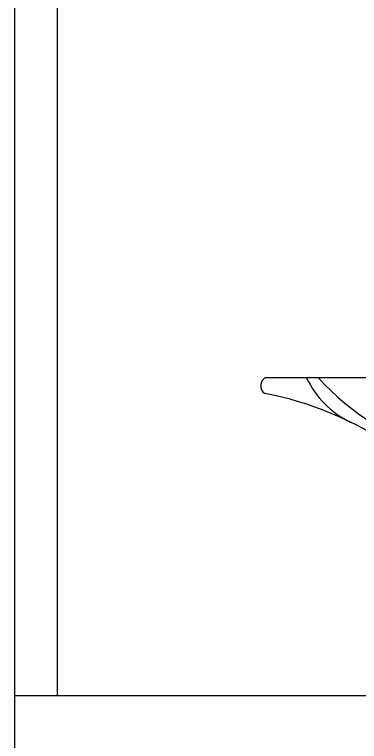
# Model space of a CAD drawing. Header units: millimetres. Extents: x 204800 to 233555, y -2285 to 8522.
# Drawn here: x 228863 to 229024.2, y 530.1 to 869.9 of the extents above; entities that cross this region are included whole.
import ezdxf

# ---------------------------------------------------------------- set-up
doc = ezdxf.new("R2010")
doc.units = ezdxf.units.MM
for name, color, linetype in [('DIM【标注】', 66, 'Continuous'), ('中线', 90, 'Continuous'), ('家具内线', 8, 'Continuous')]:
    doc.layers.add(name, color=color, linetype=linetype)

# ---------------------------------------------------------------- blocks, each defined once
blk = doc.blocks.new('MK-ZS-0228')
at = {"layer": '中线', "color": 251}
blk.add_line((77766.89, 5443.5), (77899.3, 5443.5), dxfattribs=at)
for centre, radius, start, end in [((77768.84, 5439.63), 4.33, 116.8635, 235.5032), ((77736.23, 5279.78), 159.17, 55.7093, 79.0759)]:
    blk.add_arc(centre, radius, start, end, dxfattribs=at)
at = {"layer": '家具内线', "color": 251}
for centre, radius, start, end in [((77825.54, 5462.13), 43.88, 205.1207, 244.5441), ((77878.17, 5521.26), 116.56, 221.8427, 256.1621)]:
    blk.add_arc(centre, radius, start, end, dxfattribs=at)

msp = doc.modelspace()

# ---------------------------------------------------------------- linework, layer by layer
at = {"layer": 'DIM【标注】', "color": 4, "ltscale": 6}
for p, q in [((228863.01, 1951.57), (228863.01, -448.43)), ((228883.01, 1951.57), (228883.01, 551.57)), ((228863.01, 551.57), (230463.01, 551.57))]:
    msp.add_line(p, q, dxfattribs=at)

# ---------------------------------------------------------------- block references
msp.add_blockref('MK-ZS-0228', (151213.57, -4743.24), dxfattribs=at)

doc.saveas('drawing.dxf')
